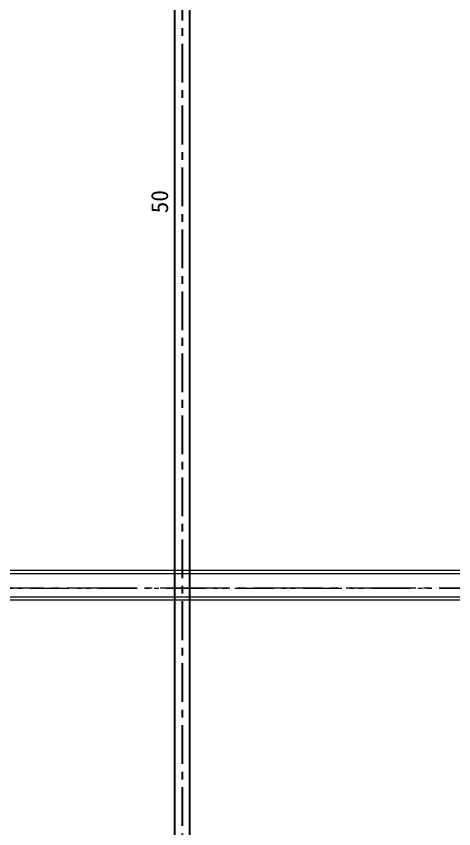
# Model space of a CAD drawing. Units: millimetres at full size, sheet at 1:30. Extents: x -16828 to 149130, y 47892 to 100313.
# Drawn here: x 15193 to 16886, y 51814 to 54962 of the extents above; entities that cross this region are included whole.
import ezdxf
from ezdxf.enums import TextEntityAlignment as Align

# ---------------------------------------------------------------- set-up
doc = ezdxf.new("R2010")
doc.units = ezdxf.units.MM
doc.header["$LTSCALE"] = 30
for name, pattern in [('CHAIN1', [8, 5, -1, 1, -1]), ('CHAIN2', [12, 9, -1, 1, -1]), ('DOUBLE_CHAIN1', [8.8, 5, -1, 0.6, -0.6, 0.6, -1])]:
    doc.linetypes.add(name, pattern=pattern)
for name, color, linetype, lineweight in [('2-2_間仕切り芯', 7, 'DOUBLE_CHAIN1', 15), ('2-3_間仕切り', 7, 'Continuous', 15), ('3-0_AIHO08-壁芯', 7, 'CHAIN2', 15), ('9-9_配管－汚水１：硬質塩ビ管（ＤＶ）', 2, 'Continuous', 30)]:
    doc.layers.add(name, color=color, linetype=linetype, lineweight=lineweight)
doc.styles.add('ＭＳ ゴシック', font='')
doc.styles.get('ＭＳ ゴシック').set_extended_font_data('MS Gothic')

msp = doc.modelspace()

# ---------------------------------------------------------------- linework, layer by layer
at = {"layer": '2-2_間仕切り芯'}
msp.add_line((-1120.67, 52745.86), (29227.98, 52745.86), dxfattribs=at)
at = {"layer": '2-3_間仕切り'}
for p, q in [((13539.96, 52815.86), (18464.96, 52815.86)), ((13539.96, 52803.36), (18477.46, 52803.36)), ((13539.96, 52713.36), (28292.46, 52713.36)), ((13539.96, 52700.86), (28304.96, 52700.86))]:
    msp.add_line(p, q, dxfattribs=at)
at = {"layer": '3-0_AIHO08-壁芯'}
msp.add_line((28259.96, 52745.86), (-115.04, 52745.86), dxfattribs=at)
at = {"layer": '9-9_配管－汚水１：硬質塩ビ管（ＤＶ）'}
for p, q in [((15805.73, 57975.44), (15805.73, 49970.89)), ((15865.73, 49970.89), (15865.73, 57975.44))]:
    msp.add_line(p, q, dxfattribs=at)
at = {"layer": '9-9_配管－汚水１：硬質塩ビ管（ＤＶ）', "linetype": 'CHAIN1'}
msp.add_line((15835.73, 57975.44), (15835.73, 49970.89), dxfattribs=at)

# ---------------------------------------------------------------- texts
at = {"layer": '9-9_配管－汚水１：硬質塩ビ管（ＤＶ）', "color": 6, "style": 'ＭＳ ゴシック'}
msp.add_text('50', height=65.98, rotation=90, dxfattribs=at).set_placement((15800.73, 54198.54), align=Align.BOTTOM_LEFT)

doc.saveas('drawing.dxf')
